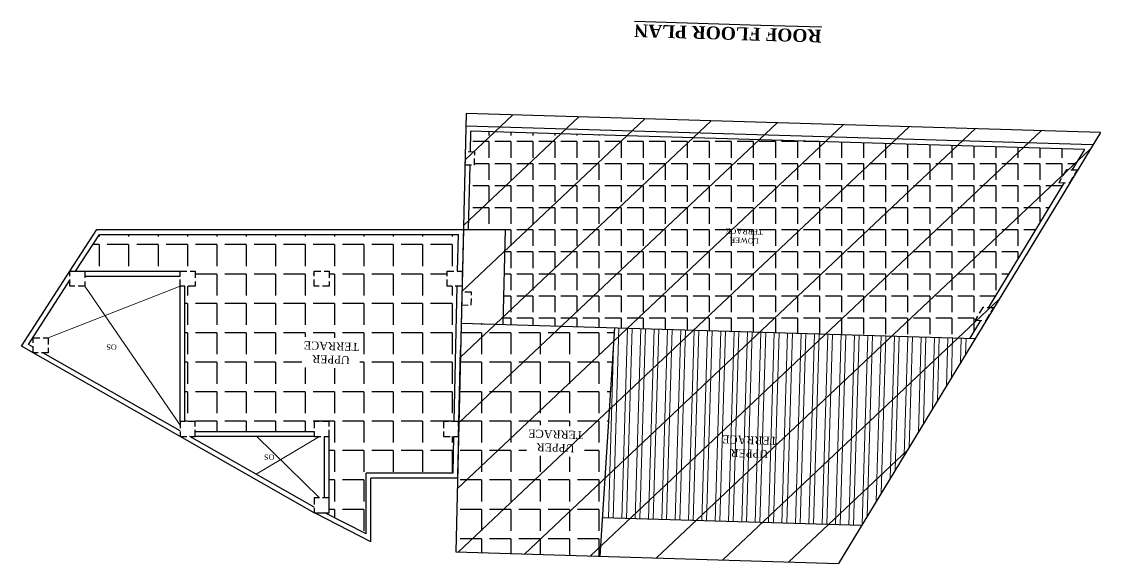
# Model space of a CAD drawing. Header units: inches. Extents: x 4069 to 291496, y -47643 to 12535.
# Drawn here: x 133757 to 134767, y -23210 to -22704 of the extents above; entities that cross this region are included whole.
import ezdxf

# ---------------------------------------------------------------- set-up
doc = ezdxf.new("R2010")
doc.units = ezdxf.units.IN
doc.header["$LTSCALE"] = 5
doc.header["$MEASUREMENT"] = 0
doc.linetypes.add('HIDDEN', pattern=[0.375, 0.25, -0.125])
doc.layers.add('A-WALL', color=7, linetype='Continuous', lineweight=9)
doc.layers.add('TEXT', color=6, linetype='Continuous')
doc.layers.add('WALL', color=7, linetype='Continuous')
doc.styles.add('ordinary', font='times.ttf')
pattern_1 = [(180, (260110.024, -46122.01), (-3e-15, -27.5), [20, -7.5]), (270, (260110.024, -46122.01), (27.5, -5e-15), [20, -7.5])]

msp = doc.modelspace()

# ---------------------------------------------------------------- hatches: boundary and pattern name
at = {"layer": 'A-WALL', "ltscale": 5}
h = msp.add_hatch(dxfattribs=at)
h.set_pattern_fill('STEEL', color=254, scale=100, angle=223.28998543, style=0)
h.set_pattern_definition([(268.28999, (148377.755, -24334.018), (12.494433, -0.373012), []), (268.28999, (148382.04, -24338.567), (12.494433, -0.373012), [])])
h.paths.add_polyline_path([(134463.13289, -23113.63856), (134409.54556, -23112.03838), (134410.25945, -23088.13141), (134463.84678, -23089.73158)], flags=24)
h.paths.add_polyline_path([(134300.9301, -23167.3412), (134543.19912, -23174.57396), (134649.53669, -22999.66928), (134312.20707, -22989.59856)])
at = {"layer": 'WALL', "linetype": 'ByBlock', "ltscale": 5, "true_color": 0xf8991e}
h = msp.add_hatch(dxfattribs=at)
h.set_pattern_fill('ANSI31', color=30, scale=350, angle=178.28998543)
h.set_pattern_definition([(223.29, (142927.443, -26365.693), (29.99899, -31.8453), [])])
h.paths.add_polyline_path([(134766.62748, -22807.07762), (134521.69265, -23209.94794), (134163.51496, -23199.25482), (134173.22914, -22789.36215)])
h = msp.add_hatch(dxfattribs=at)
h.set_pattern_fill('ANGLE', color=30, scale=75, angle=180)
h.set_pattern_definition([(180, (260110.024, -46122.01), (-3e-15, -20.625), [15, -5.625]), (270, (260110.024, -46122.01), (20.625, -4e-15), [15, -5.625])])
h.paths.add_polyline_path([(134451.14217, -22912.48122), (134415.41729, -22911.41444), (134415.89321, -22895.47645), (134451.6181, -22896.54324)], flags=24)
h.paths.add_polyline_path([(134209.66676, -22897.94453), (134207.56866, -22986.47466), (134644.36416, -22999.51486), (134654.52, -22982.81048), (134649.34747, -22982.65606), (134656.5163, -22970.86473), (134661.68882, -22971.01916), (134732.77966, -22854.0885), (134727.60714, -22853.93408), (134734.77596, -22842.14275), (134739.94849, -22842.29717), (134751.59783, -22823.13627), (134177.33629, -22805.99212), (134176.87427, -22825.48702), (134181.37235, -22825.6213), (134181.08803, -22837.61816), (134176.58995, -22837.48387), (134175.15708, -22897.94453)])
h = msp.add_hatch(dxfattribs=at)
h.set_pattern_fill('ANGLE', color=30, scale=100, angle=180)
h.set_pattern_definition(pattern_1)
h.paths.add_polyline_path([(133910.12209, -23077.22686), (133919.62209, -23077.22686), (133919.62209, -23086.72686), (134031.18888, -23086.72686), (134031.18888, -23077.22686), (134045.18888, -23077.22686), (134045.18888, -23091.22686), (134045.18888, -23162.61025), (134040.94286, -23162.61025), (134079.68888, -23182.31301), (134079.68888, -23125.72686), (134160.75626, -23125.72686), (134161.57388, -23091.22686), (134152.07515, -23091.22686), (134152.07515, -23077.22686), (134161.90568, -23077.22686), (134164.89848, -22950.94453), (134155.39975, -22950.94453), (134155.39975, -22936.94453), (134165.23027, -22936.94453), (134166.0479, -22902.44453), (133830.26381, -22902.44453), (133807.97057, -22936.94453), (133905.62209, -22936.94453), (133919.62209, -22936.94453), (133919.62209, -22950.94453), (133910.12209, -22950.94453)])
h.paths.add_polyline_path([(134045.18888, -22950.94453), (134031.18888, -22950.94453), (134031.18888, -22936.94453), (134045.18888, -22936.94453)], flags=16)
h.paths.add_polyline_path([(134074.54767, -22999.74381), (134020.37121, -22998.12604), (134019.52013, -23026.62722), (134073.6966, -23028.24498)], flags=16)
h = msp.add_hatch(dxfattribs=at)
h.set_pattern_fill('ANGLE', color=30, scale=100, angle=180)
h.set_pattern_definition(pattern_1)
h.paths.add_polyline_path([(134284.56521, -23082.15062), (134230.38875, -23080.53285), (134229.53767, -23109.03403), (134283.71414, -23110.65179)], flags=16)
h.paths.add_polyline_path([(134165.15087, -23130.22686), (134163.51496, -23199.25482), (134298.64937, -23203.28915), (134312.20707, -22989.59856), (134168.58529, -22985.31084)])

# ---------------------------------------------------------------- linework, layer by layer
at = {"layer": 'A-WALL', "lineweight": 30}
for p, q in [((134173.22914, -22789.36215), (134163.51496, -23199.25482)), ((134766.62748, -22807.07762), (134173.22914, -22789.36215)), ((134759.45866, -22818.86894), (134172.94483, -22801.35901)), ((134177.33629, -22805.99212), (134176.87427, -22825.48702)), ((134751.59783, -22823.13627), (134177.33629, -22805.99212)), ((134766.62748, -22807.07762), (134521.69265, -23209.94794)), ((134751.59783, -22823.13627), (134739.94849, -22842.29717)), ((134176.58995, -22837.48387), (134175.15708, -22897.94453)), ((134732.77966, -22854.0885), (134661.68882, -22971.01916)), ((133802.61283, -22936.94453), (133827.81388, -22897.94453)), ((133827.81388, -22897.94453), (134209.66676, -22897.94453)), ((134170.65581, -22897.94453), (134165.22086, -23127.27367)), ((134209.66676, -22897.94453), (134207.56866, -22986.47466)), ((133807.97057, -22936.94453), (133830.26381, -22902.44453)), ((133830.26381, -22902.44453), (134166.0479, -22902.44453)), ((134165.23027, -22936.94453), (134166.0479, -22902.44453)), ((133757.37621, -23006.95064), (133802.61283, -22936.94453)), ((133802.61283, -22936.94453), (133905.62209, -22936.94453)), ((133763.74079, -23005.3925), (133802.61283, -22945.23592)), ((133816.61283, -22941.44453), (133905.62209, -22941.44453)), ((133905.62209, -23077.22686), (133905.62209, -22950.44453)), ((133910.12209, -23077.22686), (133910.12209, -22950.94453)), ((134161.90568, -23077.22686), (134164.89848, -22950.94453)), ((134168.58529, -22985.31084), (134649.53669, -22999.66928)), ((134298.64937, -23203.28915), (134312.20707, -22989.59856)), ((134654.52, -22982.81048), (134644.36416, -22999.51486)), ((133905.62209, -23091.22686), (133757.37621, -23006.95064)), ((133768.23545, -23007.94767), (133763.74079, -23005.3925)), ((134166.07515, -23091.22686), (134167.9927, -23010.31529)), ((133905.62209, -23086.05053), (133777.34086, -23013.124)), ((134031.18888, -23162.61025), (133905.62209, -23091.22686)), ((134031.18888, -23157.43392), (133914.72751, -23091.22686)), ((133919.62209, -23086.72686), (134031.18888, -23086.72686)), ((134031.18888, -23091.22686), (133919.62209, -23091.22686)), ((134040.68888, -23148.61025), (134040.68888, -23091.22686)), ((134045.18888, -23162.61025), (134045.18888, -23091.22686)), ((134161.57388, -23091.22686), (134160.75626, -23125.72686)), ((134166.07515, -23091.22686), (134165.15087, -23130.22686)), ((134079.68888, -23182.31301), (134079.68888, -23125.72686)), ((134160.75626, -23125.72686), (134079.68888, -23125.72686)), ((134084.18888, -23189.64971), (134084.18888, -23130.22686)), ((134165.15087, -23130.22686), (134084.18888, -23130.22686)), ((134031.18888, -23162.61025), (134045.18888, -23162.61025)), ((134032.66269, -23163.4481), (134031.18888, -23162.61025)), ((134084.18888, -23189.64971), (134032.66269, -23163.4481)), ((134079.68888, -23182.31301), (134040.94286, -23162.61025)), ((134543.19912, -23174.57396), (134300.9301, -23167.3412)), ((134163.51496, -23199.25482), (134521.69265, -23209.94794))]:
    msp.add_line(p, q, dxfattribs=at)
at = {"layer": 'A-WALL', "ltscale": 5}
for p, q in [((133905.62209, -22950.94453), (133782.23545, -22999.124)), ((133816.61283, -22950.94453), (133905.62209, -23080.8742)), ((134036.18888, -23091.22686), (133976.78711, -23126.50708)), ((134036.18888, -23148.61025), (133977.5109, -23091.22686))]:
    msp.add_line(p, q, dxfattribs=at)
at = {"layer": 'WALL', "color": 2, "linetype": 'HIDDEN', "ltscale": 5}
for points in [[(134181.08803, -22837.61816), (134181.37235, -22825.6213), (134172.37619, -22825.35273), (134172.09187, -22837.34959)], [(134745.12101, -22842.4516), (134734.77596, -22842.14275), (134727.60714, -22853.93408), (134737.95219, -22854.24292)], [(133816.61283, -22950.94453), (133802.61283, -22950.94453), (133802.61283, -22936.94453), (133816.61283, -22936.94453)], [(133919.62209, -22950.94453), (133905.62209, -22950.94453), (133905.62209, -22936.94453), (133919.62209, -22936.94453)], [(134045.18888, -22950.94453), (134031.18888, -22950.94453), (134031.18888, -22936.94453), (134045.18888, -22936.94453)], [(134169.39975, -22950.94453), (134155.39975, -22950.94453), (134155.39975, -22936.94453), (134169.39975, -22936.94453)], [(134177.98423, -22968.58387), (134178.26855, -22956.58701), (134169.27239, -22956.31843), (134168.98807, -22968.31529)], [(134177.98423, -22968.58387), (134178.26855, -22956.58701), (134169.27239, -22956.31843), (134168.98807, -22968.31529)], [(134666.86134, -22971.17358), (134656.5163, -22970.86473), (134649.34747, -22982.65606), (134659.69252, -22982.9649)], [(133782.23545, -23013.124), (133768.23545, -23013.124), (133768.23545, -22999.124), (133782.23545, -22999.124)], [(133919.62209, -23077.22686), (133905.62209, -23077.22686), (133905.62209, -23091.22686), (133919.62209, -23091.22686)], [(134045.18888, -23077.22686), (134031.18888, -23077.22686), (134031.18888, -23091.22686), (134045.18888, -23091.22686)], [(134166.07515, -23077.22686), (134152.07515, -23077.22686), (134152.07515, -23091.22686), (134166.07515, -23091.22686)], [(134045.18888, -23148.61025), (134031.18888, -23148.61025), (134031.18888, -23162.61025), (134045.18888, -23162.61025)]]:
    msp.add_lwpolyline(points, close=True, dxfattribs=at)

# ---------------------------------------------------------------- texts
at = {"layer": 'TEXT', "style": 'ordinary'}
for p in [(133846.40056, -23005.28493), (133993.95324, -23108.11559)]:
    msp.add_text('OS', height=5, rotation=180, dxfattribs=at).set_placement(p)
at = {"layer": 'TEXT', "insert": (134418.24932, -22708.39026), "char_height": 12, "width": 219.8150831, "attachment_point": 8, "rotation": 178.28959735, "style": 'ordinary'}
msp.add_mtext('{\\fTimes New Roman|b1|i0|c0|p18;\\LROOF FLOOR PLAN}', dxfattribs=at)
at = {"layer": 'TEXT', "attachment_point": 8, "rotation": 178.28959735, "style": 'ordinary'}
for s, insert, char_height in [('LOWER\\PTERRACE', (134433.71834, -22897.25929), 5), ('UPPER\\PTERRACE', (134047.29644, -23003.03472), 7.5), ('UPPER\\PTERRACE', (134257.31398, -23085.44153), 7.5), ('UPPER\\PTERRACE', (134438.61988, -23090.85428), 7.5)]:
    msp.add_mtext_dynamic_manual_height_columns(s, width=101.5687276, gutter_width=1720.71691, heights=[0], dxfattribs=dict(at, insert=insert, char_height=char_height))

doc.saveas('drawing.dxf')
